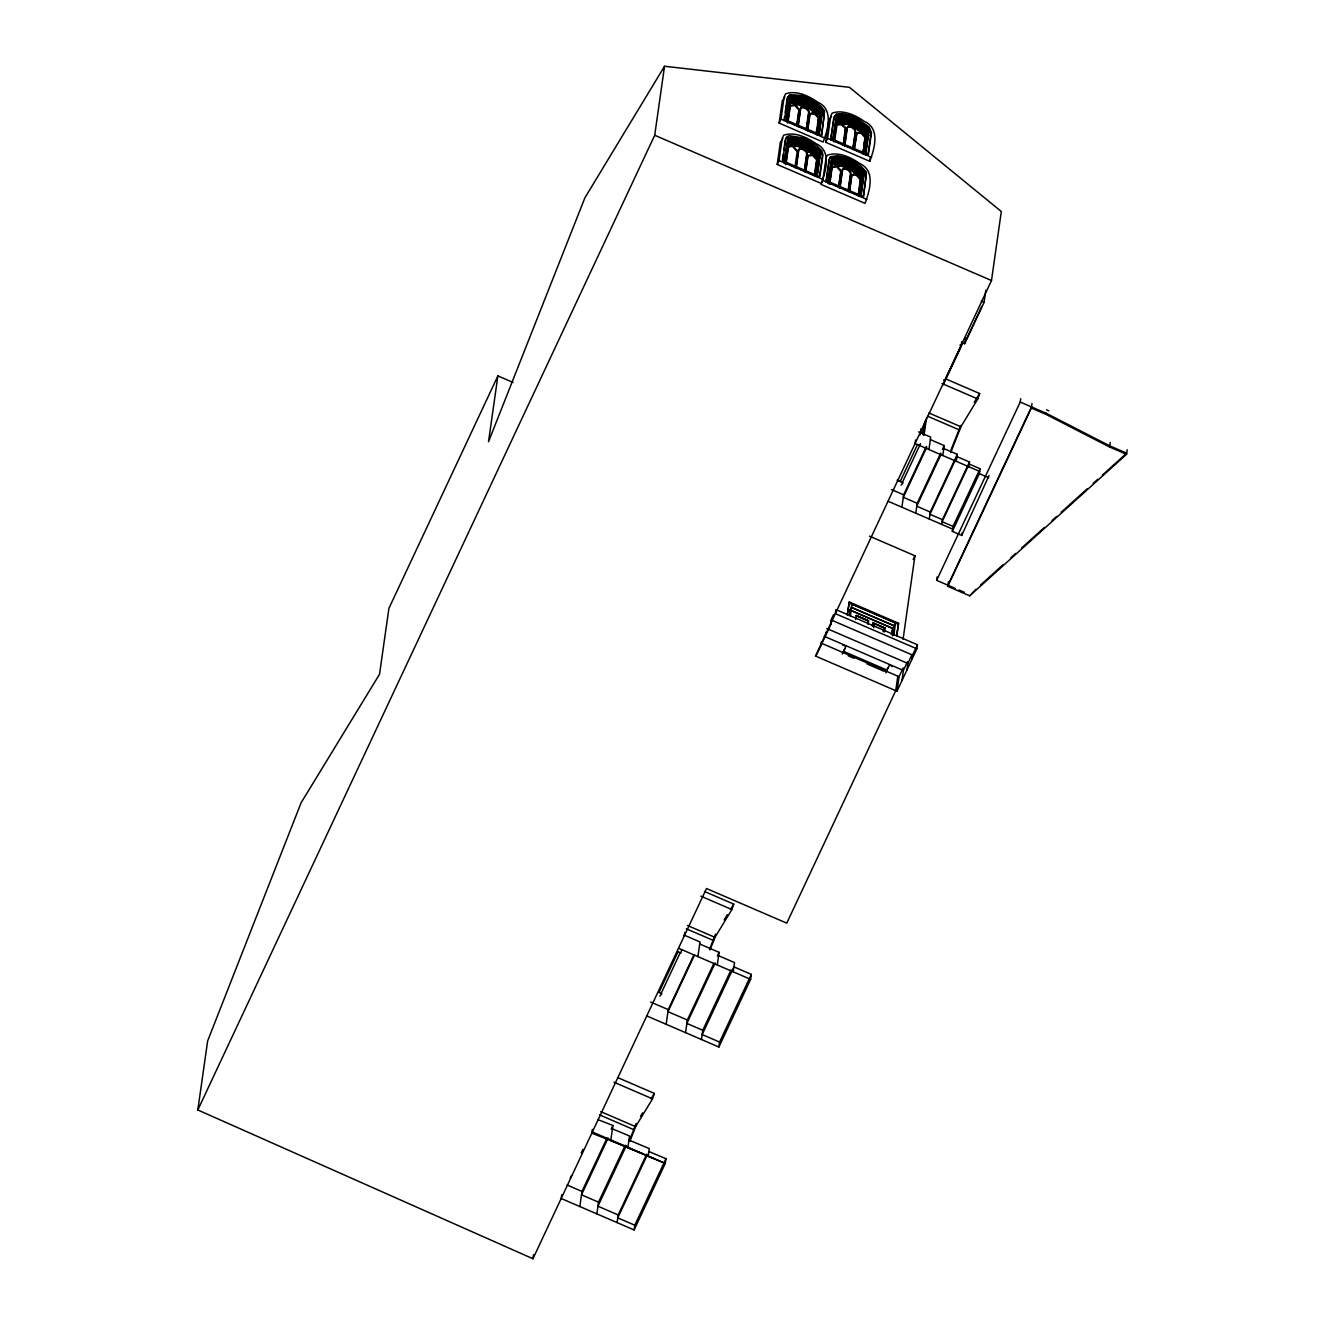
<?xml version="1.0" encoding="UTF-8"?>
<svg xmlns="http://www.w3.org/2000/svg" width="1325" height="1325" viewBox="0 0 1325 1325"><rect width="100%" height="100%" fill="white"/><g stroke="black" fill="none" stroke-linecap="round" stroke-linejoin="round"><path stroke-width="1.5" d="M897.803 676.164L895.75 690.656L786.768 923.144L706.49 888.528L532.948 1258.75L197.822 1109.969L207.644 1040.953L301.106 802.768L379.53 674.259L388.904 608.39L497.885 375.903L513.057 382.445M497.885 375.903L488.511 441.772L584.888 197.839L664.537 66.25L849.391 87.317L1001.319 211.503L991.497 280.519L815.471 656.041L896.992 691.203L916.867 648.819L917.447 644.762L835.909 609.599L835.33 613.657L916.867 648.819M197.822 1109.969L654.716 135.266L664.537 66.25M532.948 1258.75L533.528 1254.692M561.734 1194.719L561.187 1198.496L634.112 1229.948L665.349 1163.3M579.853 1206.545L581.99 1191.423L606.9 1138.307M592.358 1129.38L591.811 1133.157L629.839 1148.146M596.863 1213.882L598.519 1202.156L625.234 1145.181M597.757 1119.542L612.912 1125.488L610.759 1140.61L665.283 1163.433L665.962 1158.696L648.869 1151.524M617.102 1222.611L618.195 1214.942L646.699 1154.125M779.133 123.076L780.972 119.134L784.152 96.841L785.543 93.86C796.342 90.034 808.929 95.947 817.773 102.174C833.872 109.346 827.91 129.188 823.156 142.057L779.133 123.076L782.297 100.783L784.88 97.023M777.212 164.466L779.05 160.524L782.23 138.231L783.638 135.249C794.42 131.423 807.008 137.336 815.852 143.564C831.951 150.735 825.988 170.577 821.252 183.446L777.212 164.466L780.375 142.173L782.959 138.413M784.036 120.558L784.615 116.55M785.178 112.559L787.166 98.547L789.7 94.688L802.205 95.516L812.573 99.988L820.722 105.983L824.581 110.853L821.748 135.398L784.599 119.382L787.729 97.371M786.47 117.776L788.756 101.677M786.255 121.006L789.402 98.895M787.332 120.426L790.876 98.845C801.757 95.566 816.084 102.737 820.655 112.923L817.492 135.1M787.232 122.049L790.379 99.872M787.597 123.126L790.015 106.199L794.818 105.553L798.892 110.025L796.739 125.08M790.727 101.18L790.379 103.648L791.472 99.607C801.542 96.526 819.016 103.681 819.281 115.176L805.368 106.48L790.743 102.87M782.412 159.944L783.257 153.948M783.837 149.94L785.245 139.937L786.752 136.757L789.369 135.68L805.583 138.313L816.498 145.452L821.931 150.802L822.957 154.793L819.827 176.788L782.678 160.772L785.808 138.777M787.961 122.347L790.379 105.404L795.182 104.758L799.257 109.23L797.103 124.285M783.969 163.19L788.143 138.877C799.902 135.481 815.803 143.166 820.341 154.445L817.194 176.573M787.481 140.284L784.334 162.412L787.994 163.985M788.458 141.262L785.129 163.82L788.955 140.235C799.836 136.955 814.163 144.127 818.734 154.313L815.571 176.49M634.112 1229.948L634.791 1225.211L665.962 1158.696M785.675 164.515L788.093 147.588L789.866 145.833L793.261 146.147L797.335 150.619L794.917 167.563M788.806 142.57L788.458 145.038L790.396 140.433M786.056 163.737L788.458 146.793M666.16 1024.291L668.247 1009.633L693.969 954.745M798.296 123.788L800.416 108.865A8.993 2.865 25.1 0 1 804.888 108.087L805.252 107.308A8.993 2.865 25.1 0 1 809.012 111.631L806.345 130.264M798.13 126.72L800.78 108.087A8.993 2.865 25.1 0 1 805.252 107.308M684.23 936.311L684.81 932.353M796.11 167.033L798.495 150.255A8.993 2.865 25.1 0 1 802.967 149.477L803.348 148.698A8.993 2.865 25.1 0 1 807.091 153.021L804.424 171.654M796.209 168.109L798.859 149.477A8.993 2.865 25.1 0 1 803.348 148.698M806.246 129.188L808.631 112.41A8.993 2.865 25.1 0 0 804.888 108.087M807.538 129.734L809.691 114.679L811.447 112.923L814.858 113.238L818.933 117.726L816.515 134.653M807.637 130.827L810.055 113.884M804.325 170.577L806.71 153.799A8.993 2.865 25.1 0 0 802.967 149.477M805.617 171.124L807.77 156.068L812.573 155.423L816.647 159.894L814.494 174.95M805.716 172.217L808.134 155.29L812.937 154.644L817.012 159.116L814.593 176.043M685.555 1032.655L687.344 1020.018L713.927 963.308M697.894 956.6L699.981 941.942L684.114 935.102M816.299 132.483L816.846 128.724M817.641 123.076L818.188 119.316M816.415 133.56L818.37 117.61L814.494 114.033L810.088 114.033M817.773 130.479L818.32 126.62M817.591 133.56L820.473 113.321C816.962 104.493 806.147 99.425 797.037 98.365M819.016 134.007L821.898 113.834L819.827 109.246L806.494 99.557L796.391 97.354L789.7 98.265M819.115 135.183L822.262 113.056C817.724 101.777 801.824 94.092 790.064 97.487L789.037 99.673M812.142 154.031L816.995 157.344L817.243 153.882M816.995 157.344C818.519 145.237 799.555 138.131 789.286 140.814M816.399 168.01L816.945 164.151M818.038 156.449L818.022 154.18M821.185 136.574L824.332 114.579L821.997 108.948L806.958 98.1L795.381 95.532L788.11 96.543M817.094 175.397L819.976 155.224L817.906 150.636L804.573 140.947L794.47 138.744L787.779 139.672M819.562 175.96L822.411 155.969L820.076 150.338L805.037 139.489L793.46 136.922L786.205 137.933M825.74 142.322L827.595 138.38L830.758 116.103L832.166 113.122C842.965 109.279 855.552 115.192 864.397 121.42C880.496 128.608 874.517 148.45 869.78 161.319L825.74 142.322L828.92 120.045L831.487 116.285M822.842 180.432L826.005 158.155L827.413 155.174C838.212 151.348 850.799 157.244 859.643 163.472C875.742 170.66 869.763 190.502 865.026 203.371L820.987 184.374L822.842 180.432L866.881 199.429M701.455 1039.512L702.78 1030.27L731.069 969.9M831.206 138.628L868.355 154.661L871.486 132.649L869.167 127.034L854.112 116.186L842.551 113.619L836.323 113.95L833.789 117.809L830.659 139.804L834.336 116.633M826.187 179.852L829.036 159.861L830.527 156.681L837.798 155.671L849.375 158.238L860.289 165.377L866.451 172.167L863.602 196.713L826.452 180.68L829.582 158.685M832.796 139.042L836.688 116.749C848.447 113.337 864.331 121.039 868.869 132.318L865.722 154.429L851.13 148.135M836.025 118.14L832.878 140.268L838.344 142.636M835.297 128.359L835.876 124.335M827.761 183.098L831.934 158.801C843.694 155.389 859.594 163.091 864.115 174.37L860.968 196.498M833.657 141.692L837.483 118.091C848.381 114.828 862.691 121.999 867.262 132.185L864.38 152.425M831.272 160.192L828.125 182.32L831.769 183.893M833.839 141.295L837.003 119.134M717.289 964.964L719.077 952.344L699.683 943.98M834.584 141.593L837.003 124.666M828.903 183.744L832.249 161.186M829.467 184.44L831.885 167.497L836.671 166.851L840.746 171.322L838.609 186.378M832.597 162.495L832.233 164.962L833.326 160.921C843.296 157.774 862.376 165.36 860.786 177.268L855.917 173.939M829.831 183.645L832.249 166.718L837.052 166.072L841.127 170.544L838.708 187.488M843.362 144.326L845.317 128.376L841.425 124.798L837.036 124.815M843.462 145.419L845.681 127.598L841.789 124.02L838.394 123.705L836.622 125.444M844.654 144.905L847.039 128.127A8.993 2.865 25.1 0 1 851.511 127.332L851.876 126.554A8.993 2.865 25.1 0 1 855.619 130.893L852.969 149.526M844.754 145.982L847.404 127.349A8.993 2.865 25.1 0 1 851.876 126.554M839.901 186.957L842.286 170.18A8.993 2.865 25.1 0 1 846.758 169.401L847.122 168.606A8.993 2.865 25.1 0 1 850.865 172.946L848.215 191.578M840 188.034L842.65 169.401A8.993 2.865 25.1 0 1 847.122 168.606M646.766 1015.927L718.895 1047.032L719.591 1042.079L751.325 974.388L733.901 966.869L702.167 1034.56L719.591 1042.079M733.189 971.838L734.514 962.579L718.597 955.722M852.869 148.45L855.254 131.672A8.993 2.865 25.1 0 0 851.511 127.332M848.116 190.502L850.501 173.724A8.993 2.865 25.1 0 0 846.758 169.401M854.161 148.98L856.712 133.295L861.101 133.278L865.175 137.75M854.526 148.201L857.076 132.517L861.465 132.5L864.182 134.289M849.408 191.032L851.544 175.977L853.317 174.238L856.712 174.552L860.786 179.024L858.385 195.968M849.507 192.142L851.925 175.198M862.658 153.617L863.188 149.858M863.999 144.21L864.529 140.45M863.039 152.806L865.54 135.216M863.138 153.915L865.54 136.972L863.238 133.759L861.465 132.5L861.101 133.278M864.115 151.663L864.662 147.804M864.48 150.884L867.08 132.566L866.302 130.016L852.869 119.614L846.294 118.008M858.285 194.858L861.018 173.807M861.283 180.217L861.813 174.105M859.445 194.874L862.509 174.238M865.358 155.224L868.504 133.096C863.966 121.817 848.066 114.116 836.307 117.527M860.886 195.322L863.751 175.148L861.697 170.561L848.348 160.872L838.261 158.652L831.57 159.58M718.895 1047.032L750.612 979.341L751.325 974.388M868.09 153.832L870.939 133.825L868.62 128.21L853.565 117.362L842.004 114.795L834.733 115.805M863.337 195.885L866.186 175.894L863.867 170.262L848.812 159.414L837.251 156.847L829.98 157.857M869.78 161.319L870.359 157.261M820.871 645.623L821.45 641.565M826.303 631.76L825.392 634.841M815.902 656.223L830.924 624.174L831.504 620.117L912.594 655.08L912.014 659.154M847.205 614.85L849.259 601.981L898.565 623.247L896.727 636.182M847.42 614.916L849.259 601.981M849.872 612.928L850.451 608.97M849.938 615.181L850.782 609.252M850.302 616.175L851.992 604.266M855.619 619.504L856.298 615.479L868.587 620.779L868.057 624.473M872.397 626.344L872.927 622.634L885.199 627.934L884.52 631.975M873.738 627.686L874.285 623.777L872.927 622.634M883.129 631.727L883.692 627.835L874.285 623.777M901.894 507.227L903.667 494.821L926.341 446.442M915.575 440.016L915.062 443.56L979.688 471.418M891.278 634.443L893.878 625.731L851.064 607.264L894.259 625.764L892.851 635.669M891.758 634.377L892.636 628.315M920.08 434.915L921.008 428.787M891.957 634.393L892.984 628.464L849.441 609.765M892.47 635.619L893.895 625.599M893.845 634.94L895.534 623.048L894.259 625.764M922.531 433.871L923.939 423.967M923.326 434.848L925.363 420.605M924.038 435.246L926.573 417.408M896.512 636.132L898.565 623.247M915.774 513.206L917.182 503.285L940.733 453.034M928.941 449.539L930.697 437.134L918.573 431.9M903.037 639.428L914.946 555.771L869.448 536.145M896.992 691.203L899.062 676.711L903.203 667.883M901.961 680.603L903.402 670.45L907.542 661.622M906.929 670.003L907.857 663.461L912.097 654.418M929.272 519.019L930.266 512.03L957.296 454.342L943.798 448.529M942.804 455.518L944.228 445.598L930.349 439.618M945.719 378.652L961.205 345.626L961.768 341.618M961.9 342.529L964.699 343.738L965.561 337.66M941.76 524.418L942.439 519.682L969.469 461.994L956.981 456.612L929.951 514.282L942.439 519.682M955.242 588.383L936.642 580.35L937.123 576.971M956.302 461.348L957.296 454.342M964.699 343.738L984.077 302.398L985.8 290.241M989.063 475.476L961.718 535.416L952.327 531.358L953.023 526.406L980.069 468.719L969.188 464.032M1127.178 449.804L1126.532 454.309L969.718 595.819L947.773 586.346L948.418 581.841M968.807 466.731L969.469 461.994M961.718 535.416L962.033 533.147M952.327 531.358L979.357 473.671L980.069 468.719M969.718 595.819L975.978 589.194M936.642 580.35L1020.217 402.055L1020.714 398.659M947.773 586.346L1031.347 408.05L1031.993 403.529M1126.532 454.309L1109.605 447.005L1045.955 414.344L1046.104 413.218L1020.217 402.055M1109.605 447.005L1110.251 442.5M629.922 1141.123L635.636 1126.664L652.513 1098.856L654.384 1093.407L617.649 1077.573M710.018 949.942L714.987 937.355L731.864 909.546L733.735 904.114L704.469 891.477M950.77 452.454L960.907 426.766L977.784 398.957L979.639 393.525L945.768 378.917M630.269 1138.457L636.215 1123.434M709.62 949.147L715.566 934.125M951.052 449.838L960.741 425.424M793.344 103.085A3.76 1.192 25.1 0 1 791.853 101.644L792.201 100.7L793.841 101.777M792.151 101.826L794.967 102.307M795.364 102.654L794.039 101.76L795.563 101.213M796.524 101.859L794.669 101.28A3.76 1.192 25.1 0 0 791.936 100.998M795.58 101.114L796.275 101.942A3.76 1.192 25.1 0 1 798.577 103.863L798.958 103.052A3.76 1.192 25.1 0 0 796.656 101.131L794.868 100.369A3.76 1.192 25.1 0 0 792.317 100.203L792.549 101.429M794.669 103.814L795.961 103.83M794.487 103.582L795.232 103.582M797.153 104.029L795.944 103.333L797.17 102.688M798.693 101.164L798.743 101.445A2.816 0.894 25.1 0 1 800.548 101.495L800.731 101.097A2.816 0.894 25.1 0 0 798.809 100.965L798.561 101.843A2.816 0.894 25.1 0 0 799.174 102.555M798.627 104.079L797.567 103.35M802.635 100.733L801.509 101.859M798.743 101.445A2.816 0.894 25.1 0 0 800.482 102.886L800.582 103.632A2.816 0.894 25.1 0 0 800.515 104.112M804.176 104.029L803.513 103.681A2.816 0.894 25.1 0 1 801.824 103.466L799.174 101.578L802.072 101.677A2.816 0.894 25.1 0 1 803.579 102.787L806.279 103.582M800.896 104.012L801.31 103.102M800.996 103.847L800.283 103.284A2.816 0.894 25.1 0 1 799.687 102.936M800.996 103.135L800.78 103.234A2.816 0.894 25.1 0 0 801.31 104.41L802.387 105.453M804.805 104.973L803.314 104.079L804.126 103.483M801.31 103.499L801.112 103.516A2.816 0.894 25.1 0 1 803.182 104.012L803.48 102.803A2.816 0.894 25.1 0 1 801.691 101.743L798.942 101.76M806.958 98.1L807.505 96.924M809.459 105.569A2.816 0.894 25.1 0 1 807.588 105.056L805.418 103.615A2.816 0.894 25.1 0 1 805.252 102.803L805.451 102.406A2.816 0.894 25.1 0 0 802.884 101.081L803.066 100.683A2.816 0.894 25.1 0 1 805.534 101.992L806.18 102.273A2.816 0.894 25.1 0 1 808.697 103.118L812.109 106.762M806.213 100.617L802.668 100.567M804.904 103.466L805.501 103.698A2.816 0.894 25.1 0 0 805.948 103.102L808.382 103.615A2.816 0.894 25.1 0 0 805.981 102.688L805.832 102.29M805.6 103.698L805.683 103.3A2.816 0.894 25.1 0 0 806.147 102.704L809.823 103.847A2.816 0.894 25.1 0 1 810.37 105.039L810.171 105.437A2.816 0.894 25.1 0 0 809.641 104.261L809.823 103.847M803.497 105.934L805.004 105.553A2.816 0.894 25.1 0 1 805.352 104.973L805.534 105.039A2.816 0.894 25.1 0 1 805.699 105.851L805.004 107.275L806.693 108.236M808.697 107.756L808.068 107.573A2.816 0.894 25.1 0 1 805.617 106.265A2.816 0.894 25.1 0 0 805.352 105.453L804.308 104.36M803.579 106.132A2.816 0.894 25.1 0 0 804.772 106.397L803.679 105.536M809.078 103.516L809.327 104.791A2.816 0.894 25.1 0 0 807.703 104.559L807.356 105.089M790.048 142.255L790.015 143.001A3.76 1.192 25.1 0 0 790.23 143.481M810.138 105.122L810.668 105.371A2.816 0.894 25.1 0 1 812.391 106.812L812.142 107.706A2.816 0.894 25.1 0 1 810.221 107.573L808.879 106.994A2.816 0.894 25.1 0 1 807.372 105.884L807.77 105.304M806.826 107.689L808.068 107.573M809.625 104.907L810.469 105.785A2.816 0.894 25.1 0 1 812.208 107.226L812.391 106.812M809.641 105.553L811.778 106.397M792.632 142.785L791.654 143.017M806.246 105.52L807.322 105.818A2.816 0.894 25.1 0 1 809.26 106.928L809.492 107.723M793.675 145.121L792.317 143.663M794.338 145.27L790.826 142.123M792.764 144.574L792.002 143.481M793.642 142.603L792.433 142.62A3.76 1.192 25.1 0 0 791.737 142.338M793.062 142.421L794.371 142.885M792.946 144.806L792.234 144.955A3.76 1.192 25.1 0 1 791.423 144.475M792.747 142.669L794.023 142.686M788.507 146.942L793.261 146.147M796.259 144.475L793.89 144.541L794.437 143.083M795.778 145.27L794.735 143.514M799.588 143.249L798.809 142.487A2.816 0.894 25.1 0 0 796.905 142.355L796.706 142.752A2.816 0.894 25.1 0 1 798.627 142.885L799.588 143.531A2.816 0.894 25.1 0 0 801.377 144.591L803.563 145.253M796.822 142.835L796.64 143.233A2.816 0.894 25.1 0 0 798.379 144.673L798.561 144.276A2.816 0.894 25.1 0 1 796.822 142.835L796.772 142.553M813.202 110.091L814.179 109.462M814.875 111.946L813.881 110.737M813.815 110.604L812.738 109.296M806.958 144.64L800.747 141.957L798.975 142.818A2.816 0.894 25.1 0 1 799.339 142.239M803.612 143.382A2.816 0.894 25.1 0 0 801.161 142.073L799.969 141.808L800.532 142.537M799.422 143.365L797.021 143.15L799.704 145.253A2.816 0.894 25.1 0 0 801.343 145.502L805.666 147.108L803.165 144.458M816.018 110.571L815.223 109.578L815.902 110.422A3.76 1.192 25.1 0 1 818.221 112.327L818.585 111.532A3.76 1.192 25.1 0 0 816.283 109.611L814.511 108.832A3.76 1.192 25.1 0 0 811.96 108.667L813.285 110.025M805.136 146.297L803.364 146.595L801.476 144.574A2.816 0.894 25.1 0 0 799.969 143.464L799.555 142.338M808.035 146.197L807.405 146.197A2.816 0.894 25.1 0 0 805.782 145.949L801.443 145.005A2.816 0.894 25.1 0 0 799.588 144.491L800.151 146.131M803.066 145.054L801.526 145.104A2.816 0.894 25.1 0 1 799.902 144.856L799.074 145.237M799.074 144.524L798.859 144.624A2.816 0.894 25.1 0 0 799.389 145.8L799.207 146.214A2.816 0.894 25.1 0 1 798.66 145.021L798.892 144.938M801.161 142.073L800.963 142.471A2.816 0.894 25.1 0 1 803.43 143.796L807.902 145.237A2.816 0.894 25.1 0 1 808.449 146.429L808.267 146.827A2.816 0.894 25.1 0 0 807.72 145.651L807.902 145.237M814.494 114.033L814.047 112.642M817.376 112.691L818.237 112.476L815.388 110.621M801.261 144.74L801.658 144.177A2.816 0.894 25.1 0 0 800.151 143.067L799.853 142.918M802.801 144.524L801.675 144.972M805.037 139.489L805.583 138.313M803.546 143.597L804.292 142.007M788.773 140.616L792.863 139.589L804.507 141.344M817.392 111.416L818.121 112.973A3.76 1.192 25.1 0 1 815.571 112.807M805.186 146.048L803.497 145.021A2.816 0.894 25.1 0 1 803.348 144.193L804.258 143.663A2.816 0.894 25.1 0 1 806.793 144.508L807.389 144.856M818.469 112.294L816.796 112.493M803.778 144.69L803.679 145.087A2.816 0.894 25.1 0 0 804.027 144.491L804.225 144.094A2.816 0.894 25.1 0 1 803.861 144.69L803.695 144.607A2.816 0.894 25.1 0 1 803.53 143.796L803.662 143.746M802.304 147.704A2.816 0.894 25.1 0 1 800.996 147.257L803.082 146.942A2.816 0.894 25.1 0 1 803.447 146.363L805.848 146.694A2.816 0.894 25.1 0 1 807.521 147.92L808.482 148.566A2.816 0.894 25.1 0 0 810.403 148.682A7.519 2.402 25.1 0 0 802.403 141.957A7.519 2.402 25.1 0 0 798.727 144.773A7.519 2.402 25.1 0 0 810.387 148.615A2.816 0.894 25.1 0 0 808.548 147.174L807.72 146.959A2.816 0.894 25.1 0 1 805.666 146.446L804.043 145.485M803.497 148.052A2.816 0.894 25.1 0 0 805.285 149.112L802.884 147.357A2.816 0.894 25.1 0 1 803.248 146.76L802.933 146.065M803.082 148.665L803.646 147.29A2.816 0.894 25.1 0 0 803.612 146.429L803.53 146.346M810.055 148.069L809.558 148.963L806.958 148.383A2.816 0.894 25.1 0 1 805.451 147.274L805.733 146.86M806.793 144.508L806.594 144.905A2.816 0.894 25.1 0 0 804.076 144.077M805.501 146.131L805.534 146.33A2.816 0.894 25.1 0 1 807.223 146.595L807.703 146.297M807.72 146.959L807.588 145.22A8.463 2.7 25.1 0 0 801.84 142.371L800.714 142.123M807.703 148.085L807.571 149.112M807.77 148.764L808.134 148.615A2.816 0.894 25.1 0 1 808.068 149.096L808.3 148.963A2.816 0.894 25.1 0 0 808.929 149.145M810.469 148.201L810.221 149.096L810.469 148.201A2.816 0.894 25.1 0 0 808.747 146.76L808.217 146.512M810.602 150.752L809.857 151.679M811.877 151.746L812.291 152.491L810.486 152.093M813.285 151.083L812.076 151L813.997 151.812A3.76 1.192 25.1 0 1 815.488 152.789L816.2 154.363A3.76 1.192 25.1 0 1 815.819 154.512M813.136 153.998L813.981 153.733M813.782 153.319L814.063 152.276M809.939 150.702A3.76 1.192 25.1 0 0 812.258 152.623L815.422 153.733M811.645 151.944C816.217 154.478 812.242 149.808 812.159 152.872M838.212 119.631A4.704 1.507 25.1 0 1 843.164 120.989C839.835 120.343 841.474 120.227 838.46 120.906A3.76 1.192 25.1 0 0 839.967 122.347M839.388 121.486L841.491 120.989M843.147 121.105L842.203 120.376L842.882 121.204A3.76 1.192 25.1 0 1 843.694 121.685L844.803 122.331M842.683 122.712L843.561 121.502L842.75 120.774M843.064 122.48L844.323 123.126M845.317 120.426L845.367 120.691A2.816 0.894 25.1 0 1 847.155 120.757L847.354 120.343A2.816 0.894 25.1 0 0 845.433 120.211C845.052 120.393 853.615 119.962 855.735 123.126M852.588 124.252L854.128 124.219A2.816 0.894 25.1 0 1 855.751 124.451L856.977 124.285A2.816 0.894 25.1 0 0 856.447 123.109L848.315 120.078A2.816 0.894 25.1 0 0 847.52 120.691L847.685 120.956M847.934 123.672L847.735 124.07A2.816 0.894 25.1 0 1 847.205 122.894L847.387 122.48A2.816 0.894 25.1 0 0 847.934 123.672L849.06 124.401A2.816 0.894 25.1 0 0 851.577 125.246L852.223 125.527A2.816 0.894 25.1 0 0 854.691 126.836L854.492 127.233A2.816 0.894 25.1 0 1 853.83 126.985L856 127.15L855.685 125.842A2.816 0.894 25.1 0 1 854.178 124.732L853.582 123.473M850.782 123.291L849.988 122.877A2.816 0.894 25.1 0 0 848.116 122.347L848.248 123.126A2.816 0.894 25.1 0 0 849.872 123.374L853.052 125.014M847.95 123.01L848.431 122.712A2.816 0.894 25.1 0 1 849.789 123.275L850.6 122.347M858.136 125.13L855.321 122.364A2.816 0.894 25.1 0 0 852.787 121.536L852.141 121.254A2.816 0.894 25.1 0 0 849.689 119.929L849.507 120.343A2.816 0.894 25.1 0 1 851.958 121.652M849.06 124.401L848.861 124.815A2.816 0.894 25.1 0 0 849.524 125.13L850.103 125.179M850.981 123.97L850.186 122.033A2.816 0.894 25.1 0 0 848.696 120.923L846.079 120.343L845.598 121.238M853.565 117.362L854.112 116.186M857.888 125.759L856.066 124.815A2.816 0.894 25.1 0 1 854.211 124.302L852.041 122.877A2.816 0.894 25.1 0 1 851.876 122.066L852.455 121.536M833.839 162.18L833.806 162.925A3.76 1.192 25.1 0 0 834.021 163.406M852.207 122.96L852.306 122.546A2.816 0.894 25.1 0 0 852.753 121.95L852.571 122.364A2.816 0.894 25.1 0 1 852.207 122.96L850.948 122.562M849.872 126.024L851.627 126.521L852.306 125.113A2.816 0.894 25.1 0 0 852.157 124.302L851.975 124.219A2.816 0.894 25.1 0 0 851.611 124.815L851.428 125.212A2.816 0.894 25.1 0 1 851.793 124.633L852.488 124.848M855.486 122.496L846.393 119.2L837.715 119.647L836.986 122.91L837.35 122.115L852.124 125.511A2.816 0.894 25.1 0 0 851.958 124.699L850.932 123.606M825.906 181.856L826.452 180.68M854.062 124.235L854.31 123.805A2.816 0.894 25.1 0 1 855.933 124.053L855.933 123.49M836.456 164.184L835.214 163.207M856.066 126.753L855.503 126.256A2.816 0.894 25.1 0 1 853.996 125.146L854.393 124.567M836.887 162.693L838.659 163.223M834.75 162.197L834.071 161.998A3.76 1.192 25.1 0 1 836.357 162.495L837.45 162.428M836.539 165.128L837.682 164.979M856.447 123.109L856.248 123.507A2.816 0.894 25.1 0 1 856.795 124.699L857.093 125.03A2.816 0.894 25.1 0 1 857.706 125.395M856.232 124.169L855.702 122.761M855.784 126.388L856.099 126.985M856.563 124.782L857.275 124.633A2.816 0.894 25.1 0 1 859.014 126.074L858.948 126.554A2.816 0.894 25.1 0 1 857.027 126.422L856.066 125.776A2.816 0.894 25.1 0 0 854.277 124.716L852.091 124.07M855.884 127.101L855.685 127.498A2.816 0.894 25.1 0 0 856.48 126.885L856.679 126.488A2.816 0.894 25.1 0 1 855.884 127.101L855.122 126.786M844.307 166.453L843.18 165.724A2.816 0.894 25.1 0 1 842.634 164.532L842.153 164.598A2.816 0.894 25.1 0 1 840.431 163.157L840.679 162.279A2.816 0.894 25.1 0 1 842.601 162.395L843.942 162.975A2.816 0.894 25.1 0 1 845.449 164.085L849.756 166.437L846.526 166.387M840.116 164.582L840.348 165.807A3.76 1.192 25.1 0 1 837.798 165.642M858.749 126.952L859.014 126.074M858.915 130.297A3.76 1.192 25.1 0 1 858.103 129.37L859.13 128.608M858.219 128.591L859.113 129.883M847.338 165.161L845.035 164.664A2.816 0.894 25.1 0 1 843.379 163.455L843.561 163.041A2.816 0.894 25.1 0 0 845.35 164.101L845.565 165.476M844.936 161.998L844.754 162.395A2.816 0.894 25.1 0 1 847.205 163.704L847.851 163.985A2.816 0.894 25.1 0 1 850.385 164.83L850.567 164.416A2.816 0.894 25.1 0 0 848.05 163.588L847.404 163.306A2.816 0.894 25.1 0 0 844.936 161.998L843.561 162.13L847.437 163.671A2.816 0.894 25.1 0 0 847.47 164.532L848.149 164.896M845.118 164.449L845.3 164.565A2.816 0.894 25.1 0 0 843.743 163.389L843.644 162.843M843.313 166.155L843.362 164.416A2.816 0.894 25.1 0 1 845.234 164.929L846.576 164.449M842.866 165.161L843.677 164.78A2.816 0.894 25.1 0 0 845.317 165.012L846.857 165.89M842.137 165.493L843.18 165.724M859.991 130.463L860.902 130.231L859.826 129.353M861.598 131.722C864.745 131.871 858.782 128.972 861.068 130.546M859.892 129.734L861.084 129.833L859.362 128.558M862.641 129.833L860.67 128.773M861.83 128.84L862.525 129.668A3.76 1.192 25.1 0 1 864.827 131.589L865.208 130.778A3.76 1.192 25.1 0 0 862.906 128.856L861.117 128.094A3.76 1.192 25.1 0 0 858.567 127.929L858.352 129.254M843.197 165.062L843.495 165.178A2.816 0.894 25.1 0 0 845.118 165.426L845.367 164.996M860.919 131.539L852.041 125.643M860.405 131.291L861.482 131.308L860.488 130.728M848.812 159.414L849.375 158.238M847.338 163.522L848.083 161.932M832.547 160.54C843.71 157.41 855.917 163.505 862.36 172.929L862.327 174.618M861.929 129.486L862.807 130.877M848.961 165.956L847.288 164.929A2.816 0.894 25.1 0 1 847.122 164.118L847.437 163.671M847.901 163.869L848 164.018A2.816 0.894 25.1 0 1 847.652 164.598L847.453 165.012A2.816 0.894 25.1 0 0 847.818 164.416L851.693 165.161A2.816 0.894 25.1 0 1 852.24 166.337L851.511 166.47A2.816 0.894 25.1 0 1 849.64 165.956L849.226 166.403M847.917 166.503L847.222 166.271A2.816 0.894 25.1 0 0 846.874 166.867L846.675 167.281A2.816 0.894 25.1 0 1 844.969 166.784M849.938 168.888A2.816 0.894 25.1 0 1 847.47 167.579A2.816 0.894 25.1 0 0 847.205 166.751L846.178 165.658M846.99 167.695L852.091 168.888M846.874 168.573L847.553 167.165A2.816 0.894 25.1 0 0 847.404 166.354L847.321 166.271M862.79 131.821L862.442 130.148L865.059 131.407L862.691 131.473L862.376 129.254M853.83 167.993L853.35 168.888L850.749 168.308A2.816 0.894 25.1 0 1 849.242 167.198L849.11 165.807M851.693 165.161L851.511 165.559A2.816 0.894 25.1 0 1 852.041 166.751L851.312 166.884A2.816 0.894 25.1 0 1 849.457 166.354L848.464 165.261M848.298 166.437L849.375 166.271A2.816 0.894 25.1 0 1 850.998 166.519C852.919 166.006 849.077 164.002 847.785 164.25M851.511 166.867L851.379 165.145M845.532 165.724L849.524 166.768A2.816 0.894 25.1 0 0 850.932 167.894L851.346 169.037M852.008 166.437L852.339 167.082A2.816 0.894 25.1 0 1 854.078 168.523L854.261 168.126A2.816 0.894 25.1 0 0 852.522 166.685L853.648 167.712M849.64 166.619L849.424 166.801A2.816 0.894 25.1 0 1 851.312 167.828L851.13 168.242A2.816 0.894 25.1 0 0 849.342 167.182L849.192 167.132M851.727 168.938L852.273 168.474A2.816 0.894 25.1 0 0 854.194 168.606L854.261 168.126M856.381 171.521L853.283 171.058L855.95 172.797M870.028 135.796L870.939 133.825M855.337 172.979L856.662 171.687M855.337 171.554L855.486 172.879M855.536 171.157L857.06 170.991M857.772 173.658L856.745 173.26L857.441 174.105A3.76 1.192 25.1 0 0 858.285 174.337M851.958 175.347L856.712 174.552M857.623 172.813L856 170.958A3.76 1.192 25.1 0 0 853.449 170.776M857.557 173.244L857.06 172.333M857.971 172.3L858.02 171.637M858.153 171.902L857.076 170.892L857.772 171.72A3.76 1.192 25.1 0 1 859.262 172.714L860.306 173.459L858.948 173.923M581.228 1153.048L582.967 1149.338M833.491 614.767L831.073 619.918L830.924 624.174M570.28 1178.256L571.555 1175.54M943.168 384.962L962.53 343.622M678.102 951.665L658.956 992.524L661.838 993.767L659.85 996.168M981.875 306.224L966.389 339.266L965.13 338.72M900.155 481.538L917.496 444.554M661.109 993.452L680.189 952.758M902.325 482.482L920.527 443.643M926.854 447.055L903.319 497.289L917.182 503.285M611.189 1129.148L612.912 1125.488M608.125 1138.026L581.509 1194.819L598.519 1202.156M694.548 954.944L667.966 1011.654L687.344 1020.018M868.587 620.779L856.298 615.479M842.866 645.341L846.062 645.921L842.253 654.053M843.892 651.503L844.803 648.621M942.472 449.324L944.228 445.598M941.181 454.111L916.767 506.216L930.266 512.03M626.377 1145.562L597.956 1206.214L618.195 1214.942M717.372 955.988L719.077 952.344M715.169 963.043L686.863 1023.413L702.78 1030.27M913.19 559.498L914.946 555.771M883.692 627.835L885.199 627.934M968.31 465.887L942.141 521.702L953.023 526.406M647.147 1155.218L617.765 1217.874L634.791 1225.211M886.707 669.953L888.33 667.402M885.796 672.835L889.605 664.686L892.172 666.608M912.594 655.08L917.447 644.762M947.938 585.219L1031.512 406.924M837.334 120.442L838.94 118.306M832.067 161.567L833.624 159.563L836.82 159.116L848.298 161.269M792.085 101.528L794.089 102.273M793.923 102.091L795.199 100.982M796.176 102.091L796.524 103.946L794.536 102.754A3.76 1.192 25.1 0 1 792.234 100.833M796.789 103.317L795.977 102.588L796.888 102.605M798.809 100.965L798.644 102.307M806.412 104.36L806.958 105.569M812.01 106.911L810.122 107.375M811.927 108.037L811.977 106.679M812.523 109.362L812.076 109.329M791.969 142.802L792.814 142.388M791.588 143.945L792.731 143.895L792.184 142.636M791.82 143.895C797.932 146.114 789.468 142.007 792.847 145.137M812.192 109.892L811.678 109.23A3.76 1.192 25.1 0 0 814.163 111.234L815.885 111.532L813.533 111.068M816.614 111.565L814.163 110.323M813.285 110.488L814.063 110.174M794.404 145.667L794.404 144.69M796.905 142.355L797.335 144.591L799.952 146.545M816.498 112.36L815.67 110.952L815.703 112.575M817.144 112.741L815.703 112.741M818.138 112.261L816.978 112.095M799.604 144.74L799.522 146.23M809.691 150.735L810.072 151.696M811.894 152.557L811.066 151.762M816.747 153.286L816.332 153.948M840.464 120.409L839.586 120.625M841.491 122.198L840.762 122.099M842.733 122.297L840.547 121.353M842.882 121.983L842.683 122.96M845.118 123.059L845.565 122.314A3.76 1.192 25.1 0 0 843.263 120.393L841.491 119.631A3.76 1.192 25.1 0 0 838.94 119.449L839.305 120.542M844.538 123.076L845.102 123.755A3.76 1.192 25.1 0 1 844.721 123.904M834.452 163.306L833.806 162.312M835.528 162.859L834.237 163.141M836.655 162.743L835.313 163.72M835.86 164.416L836.473 163.588L839.139 164.515M835.976 162.478L836.638 163.522L835.628 162.528M858.882 128.575L859.908 129.27M836.323 163.29L838.576 163.737L838.46 165.045M838.178 165.575L837.963 164.565M839.189 165.045L838.145 163.588M837.516 164.118L838.51 163.439M838.327 163.571L837.731 162.677M838.062 165.36L837.334 164.515L838.178 164.83A3.76 1.192 25.1 0 0 840.729 165.012M840.679 162.279L841.11 164.515M840.895 164.731L839.503 165.045M847.834 165.393L848.828 166.884M853.532 170.528L854.476 171.14M853.598 171.306L854.559 171.538M854.973 170.743L853.88 171.041M857.308 172.929L857.855 171.472M857.987 173.989L857.159 172.581M860.124 173.857L857.772 173.409L858.219 172.2M974.289 402.353L979.639 393.525M724.112 919.997L727.326 914.697M730.522 909.397L733.735 904.114M640.488 1116.362L642.625 1112.834M651.171 1098.707L654.384 1093.407M980.533 585.07L1003.373 564.467M1010.992 557.593L1015.563 553.469M1021.641 547.987L1044.481 527.367M1052.1 520.51L1056.671 516.386M1061.226 512.262L1087.113 488.908M1093.208 483.41L1097.762 479.286M1102.334 475.162L1126.697 453.183L1109.77 445.879L1046.104 413.218M790.677 99.226L794.785 98.199M837.301 118.488L843.644 117.61M796.474 102.273L796.126 101.528M801.774 101.528L805.385 102.754M803.629 102.853L803.546 103.93M803.447 103.714L803.364 103.615A2.816 0.894 25.1 0 0 801.509 103.102M804.855 106.132L804.805 105.967A2.816 0.894 25.1 0 1 805.169 105.371L805.865 105.602M807.472 105.868L806.594 103.946M809.144 107.988L809.393 107.888A2.816 0.894 25.1 0 0 810.055 107.226L809.873 107.64A2.816 0.894 25.1 0 1 809.923 107.905M810.32 106.977L811.91 107.077M811.894 109.727L812.49 110.637M815.223 109.578L813.583 109.776L814.13 110.637M814.511 110.836L816.515 110.836L815.985 110.157M815.604 111.996L815.057 111.648M847.222 122.033L845.781 120.84L848.497 121.337A2.816 0.894 25.1 0 1 850.004 122.43L853.399 123.887L853.267 124.848M845.383 123.208L843.959 122.877M794.271 143.812L793.94 142.752M852.29 122.712L850.236 122.099L849.938 123.341M797.12 142.984L798.71 143.083M848.431 122.712A2.816 0.894 25.1 0 0 850.054 122.96L850.733 122.745M852.472 122.215L854.989 122.877A2.816 0.894 25.1 0 0 852.604 121.933M796.01 145.203L797.037 144.442A3.76 1.192 25.1 0 0 794.735 142.537L792.946 141.758A3.76 1.192 25.1 0 0 790.396 141.593L790.462 142.653M802.072 144.475L802.635 145.7M851.66 124.981L847.752 123.109M803.927 144.342L807.952 146.446M852.853 124.782L854.509 124.384L853.217 123.208M803.182 147.092L801.211 146.711A2.816 0.894 25.1 0 0 803.049 147.373M803.646 147.29L806.793 149.145M803.463 147.704L803.579 147.655A2.816 0.894 25.1 0 0 803.43 146.843L803.348 146.76M807.604 146.694L809.542 147.489M858.103 128.889L859.528 129.204M808.416 147.274L809.857 148.466L808.399 148.367M862.724 129.983L862.608 129.419A4.704 1.507 25.1 0 1 865.772 132.334A4.704 1.507 25.1 0 1 862.36 132.45M809.558 151.017L809.724 150.951A3.76 1.192 25.1 0 1 812.208 151.033L811.827 151.1M812.324 152.143L812.391 153.038M814.229 153.717L813.997 151.348M813.533 153.021L814.08 151.547M834.303 162.163L838.029 163.704M833.707 162.478L835.032 162.279M843.18 164.416L841.044 162.892L842.501 163.008M838.394 164.134L840.365 165.211A3.76 1.192 25.1 0 0 838.145 163.257L837.251 162.826M840.05 165.559L840.828 164.366A3.76 1.192 25.1 0 0 838.51 162.445L836.737 161.683A3.76 1.192 25.1 0 0 834.187 161.501L834.154 162.428M842.683 164.847L842.452 164.946A2.816 0.894 25.1 0 0 842.998 166.122M842.7 162.594L840.845 163.29L843.296 164.664M844.373 165.078A2.816 0.894 25.1 0 1 845.035 165.327L846.228 166.022M846.907 167.033L842.948 164.929M849.507 165.89L849.557 165.857A2.816 0.894 25.1 0 1 851.197 166.105L851.577 166.221M832.613 164.168L847.371 167.579M851.478 167.993L853.78 168.391M858.103 172.002L856.563 171.753M837.831 118.687L846.758 118.422L852.82 119.879L852.058 121.652A2.816 0.894 25.1 0 0 852.223 122.48L852.903 122.844M838.195 119.896L846.013 120.012M790.031 141.212L795.298 140.947M833.077 160.739L834.452 160.391M833.822 161.137L839.089 160.872M793.277 99.491L799.77 99.938M839.189 118.339L843.28 118.405M799.604 100.733L809.128 103.88M802.172 100.667L801.575 100.766A2.816 0.894 25.1 0 0 800.896 101.429L801.078 101.694M801.509 102.141L801.343 101.975A2.816 0.894 25.1 0 0 803.298 103.201L806.826 103.913M805.683 103.3L805.6 103.218A2.816 0.894 25.1 0 1 805.451 102.406M795.547 103.598L796.507 103.863M798.611 104.012L795.563 102.555M809.84 105.155L809.641 105.155A2.816 0.894 25.1 0 1 807.77 104.642L807.637 104.576M806.643 105.586L807.654 105.47A2.816 0.894 25.1 0 1 809.442 106.53L809.36 106.729M815.885 111.449L814.13 109.644A3.76 1.192 25.1 0 0 811.579 109.478M848.795 119.929L847.934 120.823L849.06 120.393M848.133 122.612L846.112 121.834M852.306 122.546L850.633 122.099M847.934 122.761L847.752 123.788M860.554 128.558L861.813 128.939M862.89 130.297L861.863 130.413M790.28 142.09L791.24 142.355M795.729 145.137L796.689 145.402L795 144.342M810.353 150.702L810.767 151.613M812.01 150.702L812.374 151.133M815.703 154.114L814.627 152.822M841.474 162.031L842.634 161.998M847.205 166.751L847.039 166.685A2.816 0.894 25.1 0 0 846.675 167.281M847.172 167.281L844.803 167.033M794.404 98.994L805.882 101.131M792.499 140.384L797.385 140.93M836.274 160.292L841.176 160.855M793.99 102.538L792.598 102.008M793.874 102.654L795.166 103.068M807.124 105.42L803.844 104.012M808.78 108.004L806.163 107.01M811.894 109.561L812.921 109.842M842.882 121.536L841.673 121.221M842.948 121.519L843.661 122.745M842.253 123.341L842.683 123.54A3.76 1.192 25.1 0 0 844.141 123.937M844.356 123.473L845.416 122.927A3.76 1.192 25.1 0 1 842.932 122.778L842.037 122.43M856.613 127.631L853.433 126.952M862.277 129.966L863.138 130.33M861.515 130.165L863.221 130.811M862.078 131.39L862.989 131.407L862.376 130.662M864.182 131.539L863.403 131.755M802.105 144.226L805.782 146.926M793.824 143.547L795.248 144.077M792.863 143.862L791.423 143.299M795.812 145.618L796.342 144.657M806.594 148.913L807.521 148.201A2.816 0.894 25.1 0 0 805.55 147.257L805.401 147.207M810.469 150.586L812.507 151.298M814.693 152.955L813.268 152.425M816.084 153.882L815.057 153.485M836.853 162.346L836.058 162.975M837.897 163.538L838.742 163.919M835.595 163.803L837.417 164.449M848.994 166.735L847.338 166.122M856.48 170.809L855.569 170.793L856.331 171.886M854.194 171.074L853.83 169.981A3.76 1.192 25.1 0 1 856.381 170.147L858.153 170.908A3.76 1.192 25.1 0 1 860.455 172.83L859.428 173.592M855.42 171.869L857.126 172.465M854.84 171.67L858.782 172.979M859.246 174.006L860.058 173.492L858.964 172.051A4.704 1.507 25.1 0 1 859.908 172.747M841.342 123.755L842.187 123.921M788.822 144.259L803.463 147.887L817.376 156.565M836.588 165.807L837.433 165.973M845.913 118.803L848.894 119.432M800.366 141.576L803.96 142.52M844.141 161.484L847.752 162.445M844.538 161.882L850.749 164.548M802.437 100.501L805.65 102.688M804.325 103.317L805.484 103.863M796.159 102.389L794.718 101.777M805.964 104.99L807.505 104.957A2.816 0.894 25.1 0 1 809.144 105.205L809.31 104.228M796.971 103.085L794.868 102.373M806.428 105.752L805.285 105.205M816.382 110.919L818.105 111.764M841.276 120.542L842.203 120.376M843.777 121.95L842.054 121.403M841.971 121.917L840.183 120.873M843.594 122.347L841.574 121.569M838.841 120.095A3.76 1.192 25.1 0 0 841.143 122.016L841.789 122.314M856.927 126.223L858.633 126.157L856.596 124.467M855.321 127.018L852.223 125.229M860.306 129.966L858.583 129.138M861.316 130.264L859.412 130.032M863.9 131.457L864.861 131.738L863.817 131.076M800.333 142.305L805.583 144.309L809.857 147.787M793.344 142.504L792.151 142.404L792.698 143.746M794.238 143.779L792.814 143.166M793.244 144.458L792.532 144.11A3.76 1.192 25.1 0 1 790.313 142.222M795.53 145.535L796.424 145.386M810.685 151.232L809.575 151.497M812.589 152.806L810.155 151.895M815.173 153.998L816.68 152.922A3.76 1.192 25.1 0 0 814.362 151L812.589 150.238A3.76 1.192 25.1 0 0 810.039 150.056L810.983 151.348M844.108 162.213L850.998 165.178M846.857 164.979L846.046 165.343M836.92 163.853L834.203 162.727M839.735 165.691L838.294 165.062M858.666 172.465L856.927 171.919M854.956 172.2L856.679 172.846M856.314 172.598L855.602 170.942M800.283 105.901L803.265 106.762M849.59 120.542L852.008 122.016M850.236 122.099L850.103 122.049A2.816 0.894 25.1 0 1 848.315 120.989L848.116 121.403A2.816 0.894 25.1 0 0 849.905 122.447L850.054 122.513M794.503 101.18L795.944 101.926M801.327 103.748L801.625 103.863A2.816 0.894 25.1 0 0 803.248 104.112M847.917 122.364L847.089 122.148A2.816 0.894 25.1 0 1 845.367 120.691M853.946 125.063L854.095 125.13A2.816 0.894 25.1 0 1 855.867 126.19M795.414 103.184L796.308 103.532A3.76 1.192 25.1 0 0 798.859 103.698M815.438 110.753L814.792 110.373M841.988 120.873L841.11 120.426A3.76 1.192 25.1 0 0 838.559 120.26M814.444 111.283L816.034 112.228M861.631 129.353L860.753 128.906A3.76 1.192 25.1 0 0 858.186 128.724M863.353 130.281L864.728 131.009M839.768 121.552L841.06 122.264M861.681 129.867L860.803 129.37L862.062 130.016M863.95 131.589L862.873 131.076M861.3 131.606L865.904 134.438L865.54 129.767L855.867 121.718M801.062 142.669L803.463 144.143M801.708 144.243L801.559 144.193A2.816 0.894 25.1 0 1 799.77 143.133M799.24 144.442L797.203 142.736M845.499 164.168L845.184 165.393M793.493 144.574L794.95 145.286M803.116 148.4L804.904 149.079M812.772 153.75L813.649 154.197A3.76 1.192 25.1 0 0 814.494 154.429M838.973 163.869L840.05 164.383M837.036 164.366L836.754 163.058M846.89 168.325L848.679 169.004M854.41 171.008L856.463 172.084M855.205 171.919L853.631 170.991M856.911 172.962L857.822 173.31A3.76 1.192 25.1 0 0 860.372 173.476M859.213 173.658L858.12 173.128M859.014 174.055L857.938 173.525M654.55 1158.795L648.19 1156.261L649.283 1148.593L628.961 1140.063M643.089 1153.86L627.868 1147.732L629.541 1135.989L612.432 1128.867M842.004 144.21L847.47 146.562M827.595 138.38L871.635 157.377M788.077 121.801L802.685 128.094M806.329 129.668L811.811 132.036M780.972 119.134L825.011 138.115M791.638 165.559L797.12 167.911M800.764 169.484L806.246 171.853M809.89 173.426L815.372 175.778M779.05 160.524L823.09 179.504M835.429 185.467L840.895 187.835M844.555 189.409L850.021 191.761M853.681 193.334L859.147 195.702M654.716 135.266L991.497 280.519M981.278 301.189L984.077 302.398M959.946 345.08L961.205 345.626M1046.584 409.822L1048.87 410.816M1031.347 408.05L1045.955 414.344M943.599 379.944L944.858 380.49M942.025 383.538L977.784 398.957M928.908 412.986L960.907 426.766M927.616 416.216L959.598 430.012M979.357 473.671L988.748 477.729M897.423 479.948L900.321 481.207M897.273 480.296L903.054 482.78L901.05 485.182M891.526 489.588L903.667 494.821M888.032 501.231L952.642 529.106M958.903 589.956L964.401 592.325M848.944 602.66L869.796 611.653M873.589 613.293L879.287 615.744M883.079 617.384L896.363 623.114M849.11 603.024L898.416 624.29M849.805 609.98L892.603 628.447M856.149 615.81L868.422 621.11M879.783 626.013L885.05 628.282M826.767 628.497L907.857 663.461M824.2 636.298L903.402 670.45M843.528 651.337L887.054 670.119M821.765 643.37L899.062 676.711M848.232 655.809L853.88 658.243M867.08 663.941L884.04 671.262M700.776 896.131L731.864 909.546M687.559 925.512L714.987 937.355M686.251 928.759L713.678 940.584M678.499 948.236L750.612 979.341M681.547 949.876L680.984 952.907L678.019 951.83M650.625 1002.031L668.247 1009.633M613.955 1082.21L652.513 1098.856M600.738 1111.609L635.636 1126.664M599.447 1114.838L634.344 1129.894M592.374 1131.981L665.283 1163.433M567.067 1184.997L581.99 1191.423M854.244 123.838L854.393 123.904A2.816 0.894 25.1 0 0 856.265 124.418M847.42 122.794L846.907 122.546A2.816 0.894 25.1 0 1 845.781 121.801M861.134 130.098L861.995 130.463M801.592 101.926L801.89 102.075A2.816 0.894 25.1 0 1 803.381 103.184L803.43 103.251M843.909 122.364L845.234 123.341M859.395 130.132L858.186 129.337M839.951 121.254L838.957 120.674M841.143 122.016L842.087 122.463M813.103 109.544L813.997 109.942M797.484 102.704L798.478 103.284M803.265 106.149L805.037 107.01M795.182 102.953L795.928 102.969M801.807 142.487L803.911 143.68M843.197 163.29L842.418 162.809A2.816 0.894 25.1 0 0 840.497 162.677L840.563 162.478M805.716 145.965L805.865 146.032A2.816 0.894 25.1 0 0 807.72 146.562M807.438 148.118L807.157 147.986A2.816 0.894 25.1 0 1 805.65 146.876L805.65 146.876M856.96 172.979L856.033 172.532A3.76 1.192 25.1 0 1 853.731 170.61M793.476 142.918L794.354 143.332A3.76 1.192 25.1 0 1 796.656 145.253M810.999 151.232L813.964 152.922M812.97 152.309L811.811 151.033M811.049 151.862L809.807 151.381M837.102 164.797L836.108 164.3M847.238 167.795L861.151 176.49M804.772 149.626L809.277 152.243M851.611 123.821L850.468 123.275M863.122 131.606L860.786 130.479A3.76 1.192 25.1 0 1 858.484 128.558M853.3 126.554L851.743 125.627M848.497 124.401L849.872 125.411M839.404 120.857L840.944 121.519M841.557 122.596L840.646 122.049M810.337 105.884L811.827 107.308M816.68 111.946L815.902 112.095A3.76 1.192 25.1 0 0 818.502 112.161M800.433 103.184L799.124 101.346M812.407 110.704L811.579 110.091A3.76 1.192 25.1 0 0 811.794 110.555M795.861 101.363L796.573 101.71A4.704 1.507 25.1 0 0 791.621 100.319M793.046 101.76L792.002 101.031M852.207 167.198L853.698 168.623M857.358 171.14L858.07 171.488A4.704 1.507 25.1 0 0 853.83 170.13A8.463 2.7 25.1 0 0 853.002 166.238M814.676 153.418L813.848 152.789M800.648 146.446L799.389 145.8M795.646 144.74L796.573 145.899A3.76 1.192 25.1 0 1 794.006 145.717M791.737 142.951L792.565 143.564M852.505 120.393L858.733 124.335M848.116 161.667L856.795 167.381L862.177 173.31M804.325 141.742L815.041 149.162L818.552 154.71M808.879 103.251L817.475 109.942L819.264 113.486M856.347 175.331L860.422 179.819M792.897 146.942L796.971 151.414M811.215 105.851L813.583 107.59M853.466 166.354L860.422 172.614M809.674 146.429L815.554 151.332M863.039 131.043L862.509 131.357A3.76 1.192 25.1 0 0 865.109 131.423L865.059 131.407M847.735 124.07L845.863 122.463M801.31 104.41L802.437 105.155A2.816 0.894 25.1 0 0 803.099 105.47L801.078 103.615M850.948 164.83L854.128 168.805M859.528 172.879L859.991 174.287A3.76 1.192 25.1 0 1 859.014 174.453M838.427 164.466L840.199 165.294M835.214 164.399A3.76 1.192 25.1 0 0 836.025 164.88L836.357 164.896M815.736 152.971L816.531 153.534A3.76 1.192 25.1 0 1 814.03 153.385M794.702 144.74L794.338 145.021A3.76 1.192 25.1 0 0 796.938 145.087L796.507 144.822M861.184 126.123L865.937 130.811M860.588 126.041L865.887 132.748M856.43 168.176L860.058 171.438M812.639 148.251L814.676 149.94M806.975 104.228L807.571 105.487A2.816 0.894 25.1 0 0 809.078 106.596L810.403 107.176A2.816 0.894 25.1 0 0 812.324 107.292A7.519 2.402 25.1 0 0 804.325 100.567A7.519 2.402 25.1 0 0 800.648 103.383A7.519 2.402 25.1 0 0 812.308 107.226M805.617 105.983L809.26 107.838L809.442 106.812M799.257 103.201L800.267 104.195M859.561 173.459L859.991 173.674A3.76 1.192 25.1 0 0 859.776 173.194M847.255 164.068L844.307 162.445L843.462 163.24M847.288 167.695L849.093 168.888A2.816 0.894 25.1 0 1 847.288 167.977M815.554 109.23L817.094 110.737M864.877 131.804L864.745 132.235A3.76 1.192 25.1 0 1 863.039 132.285M847.884 120.542L847.702 120.293A2.816 0.894 25.1 0 1 848.497 119.681M851.743 168.275L851.925 168.54A2.816 0.894 25.1 0 1 851.859 169.02M853.499 170.809L853.698 171.455A4.704 1.507 25.1 0 0 861.2 173.923A4.704 1.507 25.1 0 0 856.198 169.749A4.704 1.507 25.1 0 0 853.896 171.505M801.261 101.296L801.078 101.031A2.816 0.894 25.1 0 1 801.873 100.418M809.592 147.257L810.337 148.897M799.339 142.686L799.174 142.421A2.816 0.894 25.1 0 1 799.969 141.808M836.39 163.174L836.439 163.936A3.76 1.192 25.1 0 1 834.088 162.147M866.567 132.053L866.716 133.361M865.391 132.55L865.507 133.56M818.784 113.304L818.9 114.298M817.227 154.462A4.704 1.507 25.1 0 1 811.612 153.634M810.585 153.021A4.704 1.507 25.1 0 1 809.31 150.238M810.039 150.205A4.704 1.507 25.1 0 1 814.262 151.597M795.282 146.363A4.704 1.507 25.1 0 1 793.095 145.651M791.986 145.104A4.704 1.507 25.1 0 1 789.021 142.239M791.356 141.825A4.704 1.507 25.1 0 1 796.11 143.994A4.704 1.507 25.1 0 1 797.418 146.297M811.066 152.938A3.76 1.192 25.1 0 1 810.37 152.441M816.001 153.286A3.76 1.192 25.1 0 1 816.299 153.733M809.211 146.313A8.463 2.7 25.1 0 1 805.087 149.477M801.078 147.754A8.463 2.7 25.1 0 1 796.954 141.642M799.389 144.889A2.816 0.894 25.1 0 1 800.582 145.154M806.147 148.963A2.816 0.894 25.1 0 1 803.695 147.655M861.018 174.387A4.704 1.507 25.1 0 1 855.387 173.542M854.377 172.946A4.704 1.507 25.1 0 1 852.621 170.345M839.04 166.337A4.704 1.507 25.1 0 1 832.779 162.213M834.187 161.667A4.704 1.507 25.1 0 1 839.421 163.654A4.704 1.507 25.1 0 1 841.176 166.254M854.84 172.863A3.76 1.192 25.1 0 1 854.161 172.366M842.352 164.201A2.816 0.894 25.1 0 1 840.613 162.76M852.439 170.18A8.463 2.7 25.1 0 1 848.861 169.401M844.853 167.662A8.463 2.7 25.1 0 1 840.746 161.551M845.632 162.296A8.463 2.7 25.1 0 1 851.462 165.095M846.079 167.613A2.816 0.894 25.1 0 1 844.77 167.182M843.18 164.813A2.816 0.894 25.1 0 1 843.727 164.896M843.114 162.147A2.816 0.894 25.1 0 0 842.766 162.743L842.948 162.346A2.816 0.894 25.1 0 1 843.743 161.733M861.25 132.02A4.704 1.507 25.1 0 1 859.13 130.893M858.269 130.264A4.704 1.507 25.1 0 1 857.623 129.651M857.258 129.088A4.704 1.507 25.1 0 1 861.681 128.939M846.046 123.407A4.704 1.507 25.1 0 1 844.721 124.418M842.733 123.987A4.704 1.507 25.1 0 1 837.731 119.813M844.886 122.678A3.76 1.192 25.1 0 1 845.201 123.126M846.311 123.391A4.704 1.507 25.1 0 1 839.007 120.989A4.704 1.507 25.1 0 1 841.309 119.233A4.704 1.507 25.1 0 1 846.311 123.391A8.463 2.7 25.1 0 0 847.785 124.533M853.151 126.67A2.816 0.894 25.1 0 1 852.041 125.925M859.577 126.289A8.463 2.7 25.1 0 1 858.501 128.078M857.192 128.127A8.463 2.7 25.1 0 1 853.615 127.349M851.594 126.571A8.463 2.7 25.1 0 1 849.607 125.61M844.423 121.287A8.463 2.7 25.1 0 1 854.393 121.966M856.215 123.043A8.463 2.7 25.1 0 1 857.755 124.186M810.552 109.362A4.704 1.507 25.1 0 1 815.074 109.677A4.704 1.507 25.1 0 1 819.148 113.072A4.704 1.507 25.1 0 1 814.627 112.774M813.517 112.244A4.704 1.507 25.1 0 1 812.507 111.631M797.203 104.973A4.704 1.507 25.1 0 1 796.143 104.675M793.907 103.714A4.704 1.507 25.1 0 1 791.025 101.313M797.584 102.29A4.704 1.507 25.1 0 1 798.428 102.919M799.074 103.532A4.704 1.507 25.1 0 1 799.455 104.095M813.798 112.029A3.76 1.192 25.1 0 1 812.987 111.548M807.77 102.704A8.463 2.7 25.1 0 1 811.894 108.816M810.585 108.865A8.463 2.7 25.1 0 1 804.987 107.325M803 106.364A8.463 2.7 25.1 0 1 801.161 105.271M799.621 104.145A8.463 2.7 25.1 0 1 798.478 103.035M797.633 101.197A8.463 2.7 25.1 0 1 797.998 100.584M800.184 100.203A8.463 2.7 25.1 0 1 803.762 100.982M807.886 107.988A2.816 0.894 25.1 0 1 806.544 107.408M804.971 105.983A2.816 0.894 25.1 0 1 803.778 105.735M790.478 143.117A4.704 1.507 25.1 0 0 797.766 145.535A4.704 1.507 25.1 0 0 792.781 141.361A4.704 1.507 25.1 0 0 790.478 143.117M810.105 151.597A4.704 1.507 25.1 0 0 817.409 153.998A4.704 1.507 25.1 0 0 812.407 149.824A4.704 1.507 25.1 0 0 810.105 151.597M798.081 144.723A8.463 2.7 25.1 0 0 811.215 149.062A8.463 2.7 25.1 0 0 802.221 141.56A8.463 2.7 25.1 0 0 798.081 144.723M834.253 163.041A4.704 1.507 25.1 0 0 841.557 165.443A4.704 1.507 25.1 0 0 836.555 161.286A4.704 1.507 25.1 0 0 834.253 163.041M841.872 164.648A8.463 2.7 25.1 0 0 855.006 168.987A8.463 2.7 25.1 0 0 846.013 161.484A8.463 2.7 25.1 0 0 841.872 164.648M842.518 164.681A7.519 2.402 25.1 0 0 854.178 168.54A7.519 2.402 25.1 0 0 846.178 161.882A7.519 2.402 25.1 0 0 842.518 164.681M858.65 129.452A4.704 1.507 25.1 0 0 865.937 131.871A4.704 1.507 25.1 0 0 860.952 127.697A4.704 1.507 25.1 0 0 858.65 129.452M846.625 122.596A8.463 2.7 25.1 0 0 859.759 126.935A8.463 2.7 25.1 0 0 850.749 119.432A8.463 2.7 25.1 0 0 846.625 122.596M847.271 122.629A7.519 2.402 25.1 0 0 858.931 126.488A7.519 2.402 25.1 0 0 850.932 119.83A7.519 2.402 25.1 0 0 847.271 122.629M792.4 101.727A4.704 1.507 25.1 0 0 799.687 104.145A4.704 1.507 25.1 0 0 794.685 99.971A4.704 1.507 25.1 0 0 792.4 101.727M812.026 110.19A4.704 1.507 25.1 0 0 819.33 112.608A4.704 1.507 25.1 0 0 814.328 108.435A4.704 1.507 25.1 0 0 812.026 110.19M800.002 103.333A8.463 2.7 25.1 0 0 813.136 107.673A8.463 2.7 25.1 0 0 804.142 100.17A8.463 2.7 25.1 0 0 800.002 103.333"/></g></svg>
